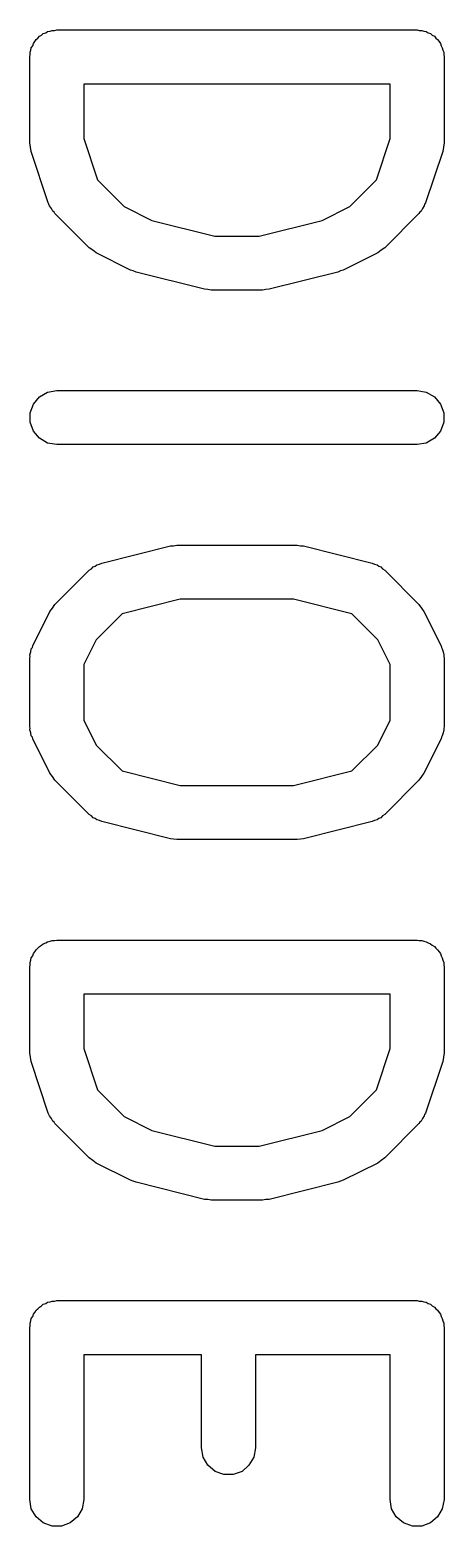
# Model space of a CAD drawing. Extents: x 26 to 276, y -105 to -8.
# Drawn here: x 218.819 to 219.969, y -23.287 to -19.138 of the extents above; entities that cross this region are included whole.
import ezdxf

# ---------------------------------------------------------------- set-up
doc = ezdxf.new("R2010")
doc.units = 0
doc.header["$MEASUREMENT"] = 0
doc.layers.add('BLACK', color=7, linetype='CONTINUOUS')

msp = doc.modelspace()

# ---------------------------------------------------------------- linework, layer by layer
at = {"layer": 'Black'}
for p, q in [((218.833, -19.1708), (218.836, -19.1651)), ((218.836, -19.1651), (218.841, -19.1609)), ((218.841, -19.1609), (218.846, -19.1559)), ((218.846, -19.1559), (218.851, -19.1526)), ((218.851, -19.1526), (218.856, -19.1484)), ((218.856, -19.1484), (218.863, -19.1461)), ((218.863, -19.1461), (218.868, -19.1429)), ((218.868, -19.1429), (218.875, -19.1417)), ((218.875, -19.1417), (218.881, -19.1395)), ((218.881, -19.1395), (218.887, -19.1395)), ((218.887, -19.1395), (218.894, -19.1383)), ((218.894, -19.1383), (219.894, -19.1383)), ((219.894, -19.1383), (219.9, -19.1395)), ((219.9, -19.1395), (219.907, -19.1395)), ((219.907, -19.1395), (219.913, -19.1417)), ((219.913, -19.1417), (219.919, -19.1429)), ((219.919, -19.1429), (219.925, -19.1461)), ((219.925, -19.1461), (219.931, -19.1484)), ((219.931, -19.1484), (219.936, -19.1526)), ((219.936, -19.1526), (219.942, -19.1559)), ((219.942, -19.1559), (219.946, -19.1609)), ((219.946, -19.1609), (219.951, -19.1651)), ((219.951, -19.1651), (219.955, -19.1708)), ((218.819, -19.2133), (218.82, -19.2069)), ((218.82, -19.2003), (218.822, -19.1941)), ((218.82, -19.2069), (218.82, -19.2003)), ((218.822, -19.1941), (218.823, -19.1877)), ((218.823, -19.1877), (218.827, -19.182)), ((218.827, -19.182), (218.829, -19.1758)), ((218.829, -19.1758), (218.833, -19.1708)), ((219.955, -19.1708), (219.959, -19.1758)), ((219.959, -19.1758), (219.961, -19.182)), ((219.961, -19.182), (219.964, -19.1877)), ((219.964, -19.1877), (219.965, -19.1941)), ((219.965, -19.1941), (219.968, -19.2003)), ((219.968, -19.2003), (219.968, -19.2069)), ((219.968, -19.2069), (219.969, -19.2133)), ((218.819, -19.4514), (218.819, -19.2133)), ((219.969, -19.2133), (219.969, -19.4514)), ((218.969, -19.2883), (218.969, -19.4393)), ((219.819, -19.2883), (218.969, -19.2883)), ((219.819, -19.4393), (219.819, -19.2883)), ((218.821, -19.4633), (218.819, -19.4514)), ((218.969, -19.4393), (219.007, -19.5538)), ((219.781, -19.5538), (219.819, -19.4393)), ((219.969, -19.4514), (219.967, -19.4633)), ((218.823, -19.4751), (218.821, -19.4633)), ((218.87, -19.618), (218.823, -19.4751)), ((219.965, -19.4751), (219.917, -19.618)), ((219.967, -19.4633), (219.965, -19.4751)), ((219.007, -19.5538), (219.081, -19.6279)), ((219.707, -19.6279), (219.781, -19.5538)), ((218.872, -19.6218), (218.87, -19.618)), ((218.873, -19.626), (218.872, -19.6218)), ((219.915, -19.6218), (219.914, -19.626)), ((219.917, -19.618), (219.915, -19.6218)), ((218.879, -19.6332), (218.873, -19.626)), ((218.883, -19.6409), (218.879, -19.6332)), ((218.886, -19.6438), (218.883, -19.6409)), ((218.888, -19.6473), (218.886, -19.6438)), ((218.984, -19.7426), (218.888, -19.6473)), ((219.081, -19.6279), (219.158, -19.6664)), ((219.63, -19.6664), (219.707, -19.6279)), ((219.899, -19.6473), (219.804, -19.7426)), ((219.902, -19.6438), (219.899, -19.6473)), ((219.905, -19.6409), (219.902, -19.6438)), ((219.909, -19.6332), (219.905, -19.6409)), ((219.914, -19.626), (219.909, -19.6332)), ((219.158, -19.6664), (219.332, -19.7098)), ((219.456, -19.7098), (219.63, -19.6664)), ((218.994, -19.7494), (218.984, -19.7426)), ((219.332, -19.7098), (219.456, -19.7098)), ((219.804, -19.7426), (219.794, -19.7494)), ((219.003, -19.7566), (218.994, -19.7494)), ((219.098, -19.8042), (219.003, -19.7566)), ((219.785, -19.7566), (219.689, -19.8042)), ((219.794, -19.7494), (219.785, -19.7566)), ((219.106, -19.8066), (219.098, -19.8042)), ((219.114, -19.8099), (219.106, -19.8066)), ((219.304, -19.8575), (219.114, -19.8099)), ((219.674, -19.8099), (219.483, -19.8575)), ((219.681, -19.8066), (219.674, -19.8099)), ((219.689, -19.8042), (219.681, -19.8066)), ((219.313, -19.8582), (219.304, -19.8575)), ((219.322, -19.8598), (219.313, -19.8582)), ((219.465, -19.8598), (219.322, -19.8598)), ((219.474, -19.8582), (219.465, -19.8598)), ((219.483, -19.8575), (219.474, -19.8582)), ((218.829, -20.1758), (218.846, -20.1559)), ((218.846, -20.1559), (218.868, -20.1429)), ((218.868, -20.1429), (218.894, -20.1383)), ((218.894, -20.1383), (219.894, -20.1383)), ((219.894, -20.1383), (219.919, -20.1429)), ((219.919, -20.1429), (219.942, -20.1559)), ((219.942, -20.1559), (219.959, -20.1758)), ((218.82, -20.2003), (218.829, -20.1758)), ((218.82, -20.2264), (218.82, -20.2003)), ((219.959, -20.1758), (219.968, -20.2003)), ((219.968, -20.2003), (219.968, -20.2264)), ((218.829, -20.2508), (218.82, -20.2264)), ((219.968, -20.2264), (219.959, -20.2508)), ((218.846, -20.2708), (218.829, -20.2508)), ((218.868, -20.2838), (218.846, -20.2708)), ((218.894, -20.2883), (218.868, -20.2838)), ((219.919, -20.2838), (219.894, -20.2883)), ((219.942, -20.2708), (219.919, -20.2838)), ((219.959, -20.2508), (219.942, -20.2708)), ((219.894, -20.2883), (218.894, -20.2883)), ((219.019, -20.6168), (219.209, -20.5691)), ((219.209, -20.5691), (219.218, -20.5685)), ((219.218, -20.5685), (219.227, -20.5669)), ((219.227, -20.5669), (219.561, -20.5669)), ((219.561, -20.5669), (219.57, -20.5685)), ((219.57, -20.5685), (219.579, -20.5691)), ((219.579, -20.5691), (219.769, -20.6168)), ((219.005, -20.6215), (219.012, -20.6197)), ((219.012, -20.6197), (219.019, -20.6168)), ((219.769, -20.6168), (219.776, -20.6197)), ((219.776, -20.6197), (219.783, -20.6215)), ((218.888, -20.7317), (218.984, -20.6365)), ((218.984, -20.6365), (218.99, -20.6324)), ((218.99, -20.6324), (218.995, -20.6274)), ((218.995, -20.6274), (219, -20.625)), ((219, -20.625), (219.005, -20.6215)), ((219.783, -20.6215), (219.788, -20.625)), ((219.788, -20.625), (219.793, -20.6274)), ((219.793, -20.6274), (219.798, -20.6324)), ((219.798, -20.6324), (219.804, -20.6365)), ((219.804, -20.6365), (219.899, -20.7317)), ((218.874, -20.7512), (218.882, -20.7416)), ((218.882, -20.7416), (218.888, -20.7317)), ((219.236, -20.7169), (219.075, -20.7572)), ((219.551, -20.7169), (219.236, -20.7169)), ((219.713, -20.7572), (219.551, -20.7169)), ((219.899, -20.7317), (219.906, -20.7416)), ((219.906, -20.7416), (219.913, -20.7512)), ((218.827, -20.8465), (218.874, -20.7512)), ((219.075, -20.7572), (219.003, -20.8292)), ((219.785, -20.8292), (219.713, -20.7572)), ((219.913, -20.7512), (219.961, -20.8465)), ((218.819, -20.8714), (218.822, -20.863)), ((218.822, -20.863), (218.823, -20.8543)), ((218.823, -20.8543), (218.826, -20.8506)), ((218.826, -20.8506), (218.827, -20.8465)), ((219.003, -20.8292), (218.969, -20.8977)), ((219.819, -20.8977), (219.785, -20.8292)), ((219.961, -20.8465), (219.962, -20.8506)), ((219.962, -20.8506), (219.964, -20.8543)), ((219.964, -20.8543), (219.966, -20.863)), ((219.966, -20.863), (219.968, -20.8714)), ((218.82, -20.8757), (218.819, -20.8714)), ((218.819, -20.88), (218.82, -20.8757)), ((218.819, -21.0705), (218.819, -20.88)), ((218.969, -20.8977), (218.969, -21.0528)), ((219.819, -21.0528), (219.819, -20.8977)), ((219.968, -20.8714), (219.968, -20.8757)), ((219.968, -20.8757), (219.969, -20.88)), ((219.969, -20.88), (219.969, -21.0705)), ((218.82, -21.0747), (218.819, -21.0705)), ((218.819, -21.079), (218.82, -21.0747)), ((218.969, -21.0528), (219.003, -21.1213)), ((219.785, -21.1213), (219.819, -21.0528)), ((219.969, -21.0705), (219.968, -21.0747)), ((219.968, -21.0747), (219.968, -21.079)), ((218.822, -21.0875), (218.819, -21.079)), ((218.823, -21.0961), (218.822, -21.0875)), ((218.826, -21.0999), (218.823, -21.0961)), ((218.827, -21.104), (218.826, -21.0999)), ((218.874, -21.1993), (218.827, -21.104)), ((219.961, -21.104), (219.913, -21.1993)), ((219.962, -21.0999), (219.961, -21.104)), ((219.964, -21.0961), (219.962, -21.0999)), ((219.966, -21.0875), (219.964, -21.0961)), ((219.968, -21.079), (219.966, -21.0875)), ((219.003, -21.1213), (219.075, -21.1932)), ((219.713, -21.1932), (219.785, -21.1213)), ((218.882, -21.2089), (218.874, -21.1993)), ((219.075, -21.1932), (219.236, -21.2336)), ((219.551, -21.2336), (219.713, -21.1932)), ((219.913, -21.1993), (219.906, -21.2089)), ((218.888, -21.2187), (218.882, -21.2089)), ((218.984, -21.314), (218.888, -21.2187)), ((219.236, -21.2336), (219.551, -21.2336)), ((219.899, -21.2187), (219.804, -21.314)), ((219.906, -21.2089), (219.899, -21.2187)), ((218.99, -21.3181), (218.984, -21.314)), ((218.995, -21.3231), (218.99, -21.3181)), ((219, -21.3255), (218.995, -21.3231)), ((219.793, -21.3231), (219.788, -21.3255)), ((219.798, -21.3181), (219.793, -21.3231)), ((219.804, -21.314), (219.798, -21.3181)), ((219.005, -21.3289), (219, -21.3255)), ((219.012, -21.3308), (219.005, -21.3289)), ((219.019, -21.3337), (219.012, -21.3308)), ((219.209, -21.3813), (219.019, -21.3337)), ((219.769, -21.3337), (219.579, -21.3813)), ((219.776, -21.3308), (219.769, -21.3337)), ((219.783, -21.3289), (219.776, -21.3308)), ((219.788, -21.3255), (219.783, -21.3289)), ((219.218, -21.382), (219.209, -21.3813)), ((219.227, -21.3836), (219.218, -21.382)), ((219.561, -21.3836), (219.227, -21.3836)), ((219.57, -21.382), (219.561, -21.3836)), ((219.579, -21.3813), (219.57, -21.382)), ((218.829, -21.6996), (218.833, -21.6946)), ((218.833, -21.6946), (218.836, -21.6889)), ((218.836, -21.6889), (218.841, -21.6847)), ((218.841, -21.6847), (218.846, -21.6797)), ((218.846, -21.6797), (218.851, -21.6764)), ((218.851, -21.6764), (218.856, -21.6722)), ((218.856, -21.6722), (218.863, -21.6699)), ((218.863, -21.6699), (218.868, -21.6667)), ((218.868, -21.6667), (218.875, -21.6655)), ((218.875, -21.6655), (218.881, -21.6633)), ((218.881, -21.6633), (218.887, -21.6633)), ((218.887, -21.6633), (218.894, -21.6621)), ((218.894, -21.6621), (219.894, -21.6621)), ((219.894, -21.6621), (219.9, -21.6633)), ((219.9, -21.6633), (219.907, -21.6633)), ((219.907, -21.6633), (219.913, -21.6655)), ((219.913, -21.6655), (219.919, -21.6667)), ((219.919, -21.6667), (219.925, -21.6699)), ((219.925, -21.6699), (219.931, -21.6722)), ((219.931, -21.6722), (219.936, -21.6764)), ((219.936, -21.6764), (219.942, -21.6797)), ((219.942, -21.6797), (219.946, -21.6847)), ((219.946, -21.6847), (219.951, -21.6889)), ((219.951, -21.6889), (219.955, -21.6946)), ((219.955, -21.6946), (219.959, -21.6996)), ((218.819, -21.7371), (218.82, -21.7307)), ((218.819, -21.9752), (218.819, -21.7371)), ((218.82, -21.7241), (218.822, -21.7179)), ((218.82, -21.7307), (218.82, -21.7241)), ((218.822, -21.7179), (218.823, -21.7115)), ((218.823, -21.7115), (218.827, -21.7058)), ((218.827, -21.7058), (218.829, -21.6996)), ((219.959, -21.6996), (219.961, -21.7058)), ((219.961, -21.7058), (219.964, -21.7115)), ((219.964, -21.7115), (219.965, -21.7179)), ((219.965, -21.7179), (219.968, -21.7241)), ((219.968, -21.7241), (219.968, -21.7307)), ((219.968, -21.7307), (219.969, -21.7371)), ((219.969, -21.7371), (219.969, -21.9752)), ((218.969, -21.8121), (218.969, -21.9631)), ((219.819, -21.8121), (218.969, -21.8121)), ((219.819, -21.9631), (219.819, -21.8121)), ((218.821, -21.9871), (218.819, -21.9752)), ((218.823, -21.999), (218.821, -21.9871)), ((218.969, -21.9631), (219.007, -22.0776)), ((219.781, -22.0776), (219.819, -21.9631)), ((219.967, -21.9871), (219.965, -21.999)), ((219.969, -21.9752), (219.967, -21.9871)), ((218.87, -22.1418), (218.823, -21.999)), ((219.965, -21.999), (219.917, -22.1418)), ((219.007, -22.0776), (219.081, -22.1517)), ((219.707, -22.1517), (219.781, -22.0776)), ((218.872, -22.1456), (218.87, -22.1418)), ((218.873, -22.1498), (218.872, -22.1456)), ((218.879, -22.157), (218.873, -22.1498)), ((219.081, -22.1517), (219.158, -22.1902)), ((219.63, -22.1902), (219.707, -22.1517)), ((219.914, -22.1498), (219.909, -22.157)), ((219.915, -22.1456), (219.914, -22.1498)), ((219.917, -22.1418), (219.915, -22.1456)), ((218.883, -22.1647), (218.879, -22.157)), ((218.886, -22.1676), (218.883, -22.1647)), ((218.888, -22.1711), (218.886, -22.1676)), ((218.984, -22.2664), (218.888, -22.1711)), ((219.158, -22.1902), (219.332, -22.2336)), ((219.456, -22.2336), (219.63, -22.1902)), ((219.899, -22.1711), (219.804, -22.2664)), ((219.902, -22.1676), (219.899, -22.1711)), ((219.905, -22.1647), (219.902, -22.1676)), ((219.909, -22.157), (219.905, -22.1647)), ((219.332, -22.2336), (219.456, -22.2336)), ((218.994, -22.2733), (218.984, -22.2664)), ((219.003, -22.2804), (218.994, -22.2733)), ((219.794, -22.2732), (219.785, -22.2804)), ((219.804, -22.2664), (219.794, -22.2732)), ((219.098, -22.328), (219.003, -22.2804)), ((219.785, -22.2804), (219.689, -22.328)), ((219.106, -22.3304), (219.098, -22.328)), ((219.114, -22.3337), (219.106, -22.3304)), ((219.304, -22.3813), (219.114, -22.3337)), ((219.674, -22.3337), (219.483, -22.3813)), ((219.681, -22.3304), (219.674, -22.3337)), ((219.689, -22.328), (219.681, -22.3304)), ((219.313, -22.382), (219.304, -22.3813)), ((219.322, -22.3836), (219.313, -22.382)), ((219.465, -22.3836), (219.322, -22.3836)), ((219.474, -22.382), (219.465, -22.3836)), ((219.483, -22.3813), (219.474, -22.382)), ((218.833, -22.6946), (218.836, -22.6889)), ((218.836, -22.6889), (218.841, -22.6847)), ((218.841, -22.6847), (218.846, -22.6797)), ((218.846, -22.6797), (218.851, -22.6764)), ((218.851, -22.6764), (218.856, -22.6722)), ((218.856, -22.6722), (218.863, -22.6699)), ((218.863, -22.6699), (218.868, -22.6667)), ((218.868, -22.6667), (218.875, -22.6655)), ((218.875, -22.6655), (218.881, -22.6633)), ((218.881, -22.6633), (218.887, -22.6633)), ((218.887, -22.6633), (218.894, -22.6621)), ((218.894, -22.6621), (219.894, -22.6621)), ((219.894, -22.6621), (219.9, -22.6633)), ((219.9, -22.6633), (219.907, -22.6633)), ((219.907, -22.6633), (219.913, -22.6655)), ((219.913, -22.6655), (219.919, -22.6667)), ((219.919, -22.6667), (219.925, -22.6699)), ((219.925, -22.6699), (219.931, -22.6722)), ((219.931, -22.6722), (219.936, -22.6764)), ((219.936, -22.6764), (219.942, -22.6797)), ((219.942, -22.6797), (219.946, -22.6847)), ((219.946, -22.6847), (219.951, -22.6889)), ((219.951, -22.6889), (219.955, -22.6946)), ((218.819, -22.7371), (218.82, -22.7307)), ((218.82, -22.7241), (218.822, -22.7179)), ((218.82, -22.7307), (218.82, -22.7241)), ((218.822, -22.7179), (218.823, -22.7115)), ((218.823, -22.7115), (218.827, -22.7058)), ((218.827, -22.7058), (218.829, -22.6996)), ((218.829, -22.6996), (218.833, -22.6946)), ((219.955, -22.6946), (219.959, -22.6996)), ((219.959, -22.6996), (219.961, -22.7058)), ((219.961, -22.7058), (219.964, -22.7115)), ((219.964, -22.7115), (219.965, -22.7179)), ((219.965, -22.7179), (219.968, -22.7241)), ((219.968, -22.7241), (219.968, -22.7307)), ((219.968, -22.7307), (219.969, -22.7371)), ((218.819, -23.2133), (218.819, -22.7371)), ((219.969, -22.7371), (219.969, -23.2133)), ((219.295, -22.8121), (218.969, -22.8121)), ((218.969, -22.8121), (218.969, -23.2133)), ((219.295, -23.0705), (219.295, -22.8121)), ((219.819, -22.8121), (219.445, -22.8121)), ((219.445, -22.8121), (219.445, -23.0705)), ((219.819, -23.2133), (219.819, -22.8121)), ((219.3, -23.0961), (219.295, -23.0705)), ((219.313, -23.1187), (219.3, -23.0961)), ((219.441, -23.0961), (219.427, -23.1187)), ((219.445, -23.0705), (219.441, -23.0961)), ((219.333, -23.1354), (219.313, -23.1187)), ((219.357, -23.1443), (219.333, -23.1354)), ((219.383, -23.1443), (219.357, -23.1443)), ((219.408, -23.1354), (219.383, -23.1443)), ((219.427, -23.1187), (219.408, -23.1354)), ((218.823, -23.239), (218.819, -23.2133)), ((218.969, -23.2133), (218.964, -23.239)), ((219.823, -23.239), (219.819, -23.2133)), ((219.969, -23.2133), (219.964, -23.239)), ((218.836, -23.2615), (218.823, -23.239)), ((218.856, -23.2783), (218.836, -23.2615)), ((218.951, -23.2615), (218.931, -23.2783)), ((218.964, -23.239), (218.951, -23.2615)), ((219.836, -23.2615), (219.823, -23.239)), ((219.856, -23.2783), (219.836, -23.2615)), ((219.951, -23.2615), (219.931, -23.2783)), ((219.964, -23.239), (219.951, -23.2615)), ((218.881, -23.2872), (218.856, -23.2783)), ((218.907, -23.2872), (218.881, -23.2872)), ((218.931, -23.2783), (218.907, -23.2872)), ((219.881, -23.2872), (219.856, -23.2783)), ((219.907, -23.2872), (219.881, -23.2872)), ((219.931, -23.2783), (219.907, -23.2872))]:
    msp.add_line(p, q, dxfattribs=at)

doc.saveas('drawing.dxf')
